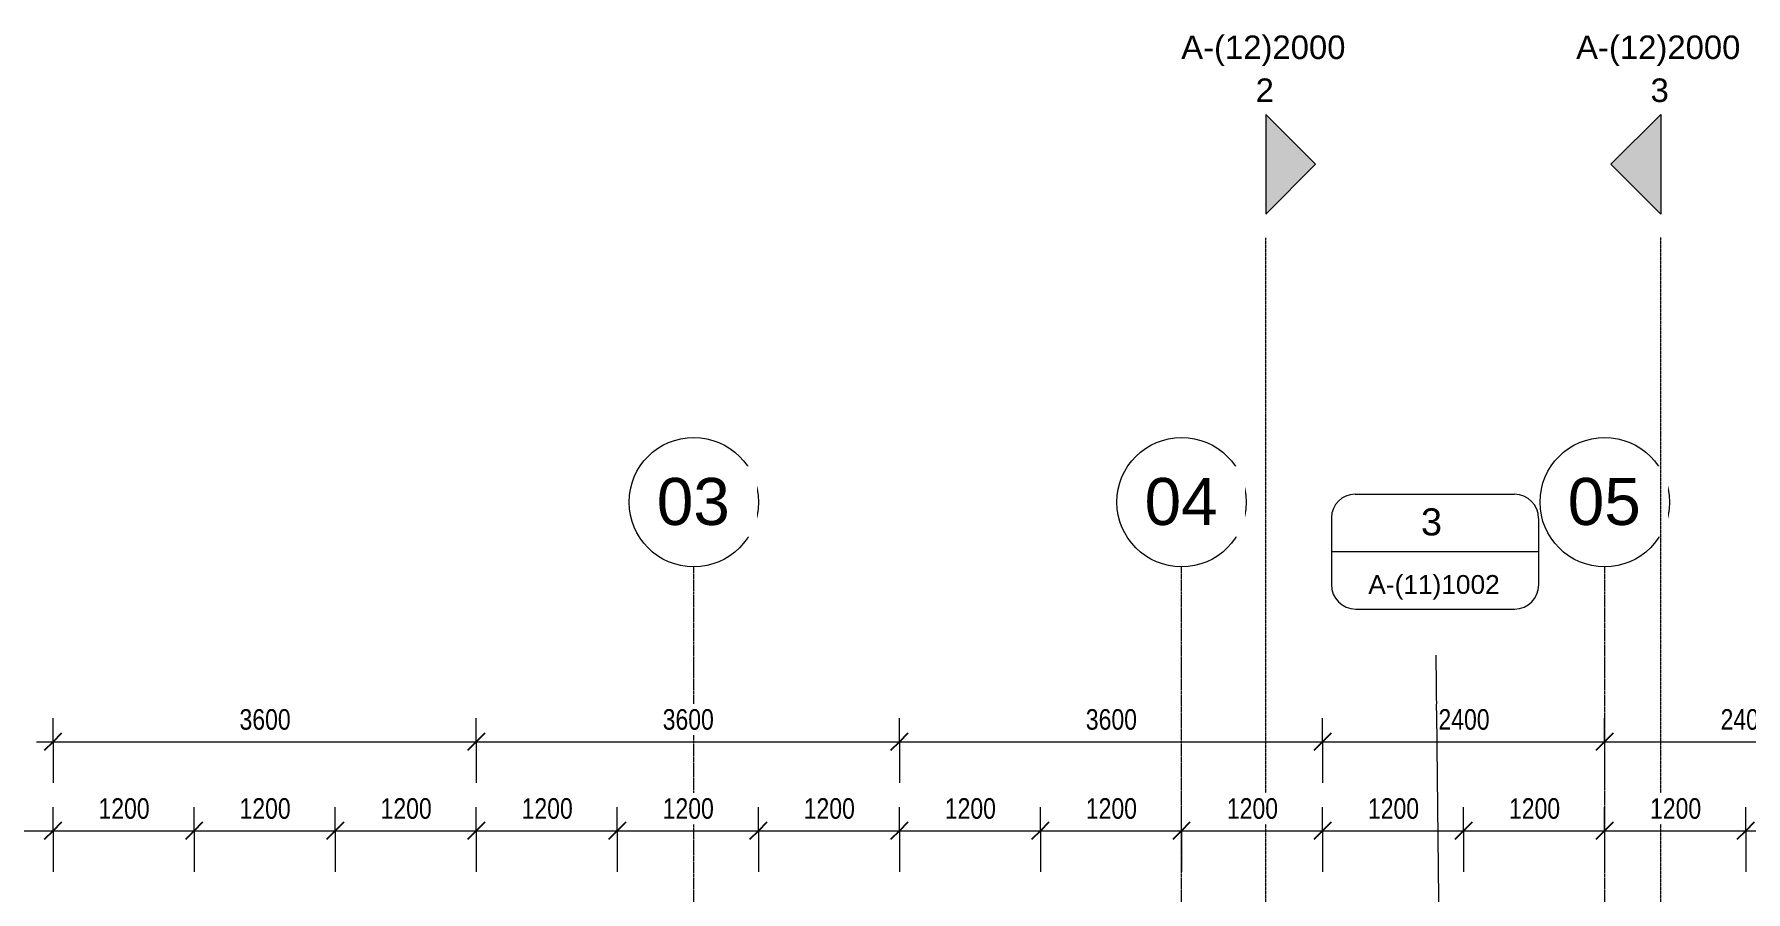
# Model space of a CAD drawing. Header units: millimetres. Extents: x -38576 to 20330, y -28812 to 13605.
# Drawn here: x -22270 to -7709, y 2921 to 10211 of the extents above; entities that cross this region are included whole.
import ezdxf

# ---------------------------------------------------------------- set-up
doc = ezdxf.new("R2010")
doc.units = ezdxf.units.MM
doc.linetypes.add('1000 Dashed', pattern=[2, 1, -1])
doc.linetypes.add('Grid Line', pattern=[22.225, 12.7, -3.175, 3.175, -3.175])
for name, color, linetype, lineweight in [('A-ANNO-DIMS', 211, 'Continuous', 5), ('A-ANNO-DIMS-100', 211, 'Continuous', 5), ('A-ANNO-SYMB', 150, 'Continuous', 5), ('G-ANNO-SYMB', 111, 'Continuous', 5), ('S-GRID', 1, 'Continuous', 5), ('S-GRID-IDEN', 1, 'Continuous', 5)]:
    doc.layers.add(name, color=color, linetype=linetype, lineweight=lineweight)
doc.styles.add('Arial', font='arial.ttf', dxfattribs={"height": 200})
doc.styles.add('Arial_1', font='arial.ttf', dxfattribs={"height": 400})
doc.styles.add('Arial_2', font='arial.ttf', dxfattribs={"width": 0.8, "height": 175})
doc.styles.add('Arial_6', font='arial.ttf', dxfattribs={"height": 230})
doc.styles.add('Arial_7', font='arial.ttf', dxfattribs={"height": 160})
doc.dimstyles.new('SVA_Arc_Length-1_8mm_BLUE', dxfattribs={"dimscale": 304.8, "dimtxt": 178.545395, "dimasz": 0.492126, "dimexe": 0.656168, "dimexo": 0.0625, "dimgap": 0.164042, "dimtad": 1, "dimdec": 0, "dimrnd": 5, "dimzin": 0, "dimdsep": 46, "dimtxsty": 'Arial_2', "dimblk1": 'OBLIQUE', "dimblk2": 'OBLIQUE', "dimsah": 1, "dimcen": 0.09, "dimdle": 0.459318, "dimazin": 0, "dimtfac": 1, "dimtdec": 4, "dimtix": 1, "dimtmove": 0, "dimatfit": 3, "dimfxl": 1.148294, "dimfxlon": 1, "dimtvp": 1, "dimtfill": 1, "dimtolj": 1, "dimtzin": 0, "dimarcsym": 2})

# ---------------------------------------------------------------- blocks, each defined once
blk = doc.blocks.new('Grid - M_Grid Head - Circle-13408-Clerestory - Level')
at = {"layer": 'S-GRID-IDEN'}
blk.add_circle((0, 0), 5.5, dxfattribs=at)
blk = doc.blocks.new('Section - SVA_Section Head - Tri Solid-15386-Clerestory - Level')
at = {"layer": 'G-ANNO-SYMB'}
blk.add_hatch(color=256, dxfattribs=at).paths.add_polyline_path([(-10.48, 0), (-6.24, 4.24), (-1.99, 0)])
for p, q in [((-6.24, 4.24), (-10.48, 0)), ((-1.99, 0), (-6.24, 4.24)), ((-10.48, 0), (-1.99, 0))]:
    blk.add_line(p, q, dxfattribs=at)
blk = doc.blocks.new('DIMBLOCK23-Clerestory - Level')
at = {"layer": 'A-ANNO-DIMS-100'}
for p, q in [((-8909, 3439), (-8909, 3639)), ((-7709, 3439), (-7709, 3639)), ((-9049, 3439), (-7709, 3439)), ((-8909, 3439), (-8909, 3089)), ((-7709, 3439), (-7709, 3089))]:
    blk.add_line(p, q, dxfattribs=at)
at = {"layer": 'A-ANNO-DIMS-100', "lineweight": 25}
for p, q in [((-8909, 3439), (-8834, 3514)), ((-7709, 3439), (-7634, 3514)), ((-8909, 3439), (-8984, 3364)), ((-7709, 3439), (-7784, 3364))]:
    blk.add_line(p, q, dxfattribs=at)
at = {"layer": 'A-ANNO-DIMS-100', "color": 0, "insert": (-8523, 3716), "char_height": 175, "width": 514.21, "attachment_point": 1, "line_spacing_factor": 0.941778, "style": 'Arial_2', "bg_fill": 3, "box_fill_scale": 1.25, "bg_fill_color": 256, "bg_fill_true_color": 13158600, "bg_fill_transparency": 0}
blk.add_mtext('1200', dxfattribs=at)
blk = doc.blocks.new('_Oblique')
at = {"color": 0, "linetype": 'ByBlock', "lineweight": -2}
blk.add_line((-0.5, -0.5), (0.5, 0.5), dxfattribs=at)
blk = doc.blocks.new('DIMBLOCK24-Clerestory - Level')
at = {"layer": 'A-ANNO-DIMS-100'}
for p, q in [((-7709, 3439), (-7709, 3639)), ((-6509, 3439), (-6509, 3639)), ((-7709, 3439), (-6369, 3439)), ((-7709, 3439), (-7709, 3089)), ((-6509, 3439), (-6509, 3089))]:
    blk.add_line(p, q, dxfattribs=at)
at = {"layer": 'A-ANNO-DIMS-100', "lineweight": 25}
for p, q in [((-7709, 3439), (-7634, 3514)), ((-6509, 3439), (-6434, 3514)), ((-7709, 3439), (-7784, 3364)), ((-6509, 3439), (-6584, 3364))]:
    blk.add_line(p, q, dxfattribs=at)
at = {"layer": 'A-ANNO-DIMS-100', "color": 0, "insert": (-7323, 3716), "char_height": 175, "width": 514.21, "attachment_point": 1, "line_spacing_factor": 0.941778, "style": 'Arial_2', "bg_fill": 3, "box_fill_scale": 1.25, "bg_fill_color": 256, "bg_fill_true_color": 13158600, "bg_fill_transparency": 0}
blk.add_mtext('1200', dxfattribs=at)
blk = doc.blocks.new('DIMBLOCK52-Clerestory - Level')
at = {"layer": 'A-ANNO-DIMS-100'}
for p, q in [((-22109, 4196), (-22109, 4396)), ((-18509, 4196), (-18509, 4396)), ((-22249, 4196), (-18509, 4196)), ((-22109, 4196), (-22109, 3846)), ((-18509, 4196), (-18509, 3846))]:
    blk.add_line(p, q, dxfattribs=at)
at = {"layer": 'A-ANNO-DIMS-100', "lineweight": 25}
for p, q in [((-22109, 4196), (-22034, 4271)), ((-18509, 4196), (-18434, 4271)), ((-22109, 4196), (-22184, 4121)), ((-18509, 4196), (-18584, 4121))]:
    blk.add_line(p, q, dxfattribs=at)
at = {"layer": 'A-ANNO-DIMS-100', "color": 0, "insert": (-20523, 4473), "char_height": 175, "width": 514.21, "attachment_point": 1, "line_spacing_factor": 0.941778, "style": 'Arial_2', "bg_fill": 3, "box_fill_scale": 1.25, "bg_fill_color": 256, "bg_fill_true_color": 13158600, "bg_fill_transparency": 0}
blk.add_mtext('3600', dxfattribs=at)
blk = doc.blocks.new('DIMBLOCK53-Clerestory - Level')
at = {"layer": 'A-ANNO-DIMS-100'}
for p, q in [((-18509, 4196), (-18509, 4396)), ((-14909, 4196), (-14909, 4396)), ((-18509, 4196), (-14909, 4196)), ((-18509, 4196), (-18509, 3846)), ((-14909, 4196), (-14909, 3846))]:
    blk.add_line(p, q, dxfattribs=at)
at = {"layer": 'A-ANNO-DIMS-100', "lineweight": 25}
for p, q in [((-18509, 4196), (-18434, 4271)), ((-14909, 4196), (-14834, 4271)), ((-18509, 4196), (-18584, 4121)), ((-14909, 4196), (-14984, 4121))]:
    blk.add_line(p, q, dxfattribs=at)
at = {"layer": 'A-ANNO-DIMS-100', "color": 0, "insert": (-16923, 4473), "char_height": 175, "width": 514.21, "attachment_point": 1, "line_spacing_factor": 0.941778, "style": 'Arial_2', "bg_fill": 3, "box_fill_scale": 1.25, "bg_fill_color": 256, "bg_fill_true_color": 13158600, "bg_fill_transparency": 0}
blk.add_mtext('3600', dxfattribs=at)
blk = doc.blocks.new('DIMBLOCK54-Clerestory - Level')
at = {"layer": 'A-ANNO-DIMS-100'}
for p, q in [((-14909, 4196), (-14909, 4396)), ((-11309, 4196), (-11309, 4396)), ((-14909, 4196), (-11309, 4196)), ((-14909, 4196), (-14909, 3846)), ((-11309, 4196), (-11309, 3846))]:
    blk.add_line(p, q, dxfattribs=at)
at = {"layer": 'A-ANNO-DIMS-100', "lineweight": 25}
for p, q in [((-14909, 4196), (-14834, 4271)), ((-11309, 4196), (-11234, 4271)), ((-14909, 4196), (-14984, 4121)), ((-11309, 4196), (-11384, 4121))]:
    blk.add_line(p, q, dxfattribs=at)
at = {"layer": 'A-ANNO-DIMS-100', "color": 0, "insert": (-13323, 4473), "char_height": 175, "width": 514.21, "attachment_point": 1, "line_spacing_factor": 0.941778, "style": 'Arial_2', "bg_fill": 3, "box_fill_scale": 1.25, "bg_fill_color": 256, "bg_fill_true_color": 13158600, "bg_fill_transparency": 0}
blk.add_mtext('3600', dxfattribs=at)
blk = doc.blocks.new('DIMBLOCK55-Clerestory - Level')
at = {"layer": 'A-ANNO-DIMS-100'}
for p, q in [((-11309, 4196), (-11309, 4396)), ((-8909, 4196), (-8909, 4396)), ((-11309, 4196), (-8909, 4196)), ((-11309, 4196), (-11309, 3846)), ((-8909, 4196), (-8909, 3846))]:
    blk.add_line(p, q, dxfattribs=at)
at = {"layer": 'A-ANNO-DIMS-100', "lineweight": 25}
for p, q in [((-11309, 4196), (-11234, 4271)), ((-8909, 4196), (-8834, 4271)), ((-11309, 4196), (-11384, 4121)), ((-8909, 4196), (-8984, 4121))]:
    blk.add_line(p, q, dxfattribs=at)
at = {"layer": 'A-ANNO-DIMS-100', "color": 0, "insert": (-10323, 4473), "char_height": 175, "width": 514.21, "attachment_point": 1, "line_spacing_factor": 0.941778, "style": 'Arial_2', "bg_fill": 3, "box_fill_scale": 1.25, "bg_fill_color": 256, "bg_fill_true_color": 13158600, "bg_fill_transparency": 0}
blk.add_mtext('2400', dxfattribs=at)
blk = doc.blocks.new('DIMBLOCK56-Clerestory - Level')
at = {"layer": 'A-ANNO-DIMS-100'}
for p, q in [((-8909, 4196), (-8909, 4396)), ((-6509, 4196), (-6509, 4396)), ((-8909, 4196), (-6509, 4196)), ((-8909, 4196), (-8909, 3846)), ((-6509, 4196), (-6509, 3846))]:
    blk.add_line(p, q, dxfattribs=at)
at = {"layer": 'A-ANNO-DIMS-100', "lineweight": 25}
for p, q in [((-8909, 4196), (-8834, 4271)), ((-6509, 4196), (-6434, 4271)), ((-8909, 4196), (-8984, 4121)), ((-6509, 4196), (-6584, 4121))]:
    blk.add_line(p, q, dxfattribs=at)
at = {"layer": 'A-ANNO-DIMS-100', "color": 0, "insert": (-7923, 4473), "char_height": 175, "width": 514.21, "attachment_point": 1, "line_spacing_factor": 0.941778, "style": 'Arial_2', "bg_fill": 3, "box_fill_scale": 1.25, "bg_fill_color": 256, "bg_fill_true_color": 13158600, "bg_fill_transparency": 0}
blk.add_mtext('2400', dxfattribs=at)
blk = doc.blocks.new('DIMBLOCK114-Clerestory - Level')
at = {"layer": 'A-ANNO-DIMS-100'}
for p, q in [((-22109, 3439), (-22109, 3639)), ((-20909, 3439), (-20909, 3639)), ((-22249, 3439), (-20909, 3439)), ((-22109, 3439), (-22109, 3089)), ((-20909, 3439), (-20909, 3089))]:
    blk.add_line(p, q, dxfattribs=at)
at = {"layer": 'A-ANNO-DIMS-100', "lineweight": 25}
for p, q in [((-22109, 3439), (-22034, 3514)), ((-20909, 3439), (-20834, 3514)), ((-22109, 3439), (-22184, 3364)), ((-20909, 3439), (-20984, 3364))]:
    blk.add_line(p, q, dxfattribs=at)
at = {"layer": 'A-ANNO-DIMS-100', "color": 0, "insert": (-21723, 3716), "char_height": 175, "width": 514.21, "attachment_point": 1, "line_spacing_factor": 0.941778, "style": 'Arial_2', "bg_fill": 3, "box_fill_scale": 1.25, "bg_fill_color": 256, "bg_fill_true_color": 13158600, "bg_fill_transparency": 0}
blk.add_mtext('1200', dxfattribs=at)
blk = doc.blocks.new('DIMBLOCK115-Clerestory - Level')
at = {"layer": 'A-ANNO-DIMS-100'}
for p, q in [((-20909, 3439), (-20909, 3639)), ((-19709, 3439), (-19709, 3639)), ((-20909, 3439), (-19709, 3439)), ((-20909, 3439), (-20909, 3089)), ((-19709, 3439), (-19709, 3089))]:
    blk.add_line(p, q, dxfattribs=at)
at = {"layer": 'A-ANNO-DIMS-100', "lineweight": 25}
for p, q in [((-20909, 3439), (-20834, 3514)), ((-19709, 3439), (-19634, 3514)), ((-20909, 3439), (-20984, 3364)), ((-19709, 3439), (-19784, 3364))]:
    blk.add_line(p, q, dxfattribs=at)
at = {"layer": 'A-ANNO-DIMS-100', "color": 0, "insert": (-20523, 3716), "char_height": 175, "width": 514.21, "attachment_point": 1, "line_spacing_factor": 0.941778, "style": 'Arial_2', "bg_fill": 3, "box_fill_scale": 1.25, "bg_fill_color": 256, "bg_fill_true_color": 13158600, "bg_fill_transparency": 0}
blk.add_mtext('1200', dxfattribs=at)
blk = doc.blocks.new('DIMBLOCK116-Clerestory - Level')
at = {"layer": 'A-ANNO-DIMS-100'}
for p, q in [((-19709, 3439), (-19709, 3639)), ((-18509, 3439), (-18509, 3639)), ((-19709, 3439), (-18509, 3439)), ((-19709, 3439), (-19709, 3089)), ((-18509, 3439), (-18509, 3089))]:
    blk.add_line(p, q, dxfattribs=at)
at = {"layer": 'A-ANNO-DIMS-100', "lineweight": 25}
for p, q in [((-19709, 3439), (-19634, 3514)), ((-18509, 3439), (-18434, 3514)), ((-19709, 3439), (-19784, 3364)), ((-18509, 3439), (-18584, 3364))]:
    blk.add_line(p, q, dxfattribs=at)
at = {"layer": 'A-ANNO-DIMS-100', "color": 0, "insert": (-19323, 3716), "char_height": 175, "width": 514.21, "attachment_point": 1, "line_spacing_factor": 0.941778, "style": 'Arial_2', "bg_fill": 3, "box_fill_scale": 1.25, "bg_fill_color": 256, "bg_fill_true_color": 13158600, "bg_fill_transparency": 0}
blk.add_mtext('1200', dxfattribs=at)
blk = doc.blocks.new('DIMBLOCK117-Clerestory - Level')
at = {"layer": 'A-ANNO-DIMS-100'}
for p, q in [((-18509, 3439), (-18509, 3639)), ((-17309, 3439), (-17309, 3639)), ((-18509, 3439), (-17309, 3439)), ((-18509, 3439), (-18509, 3089)), ((-17309, 3439), (-17309, 3089))]:
    blk.add_line(p, q, dxfattribs=at)
at = {"layer": 'A-ANNO-DIMS-100', "lineweight": 25}
for p, q in [((-18509, 3439), (-18434, 3514)), ((-17309, 3439), (-17234, 3514)), ((-18509, 3439), (-18584, 3364)), ((-17309, 3439), (-17384, 3364))]:
    blk.add_line(p, q, dxfattribs=at)
at = {"layer": 'A-ANNO-DIMS-100', "color": 0, "insert": (-18123, 3716), "char_height": 175, "width": 514.21, "attachment_point": 1, "line_spacing_factor": 0.941778, "style": 'Arial_2', "bg_fill": 3, "box_fill_scale": 1.25, "bg_fill_color": 256, "bg_fill_true_color": 13158600, "bg_fill_transparency": 0}
blk.add_mtext('1200', dxfattribs=at)
blk = doc.blocks.new('DIMBLOCK118-Clerestory - Level')
at = {"layer": 'A-ANNO-DIMS-100'}
for p, q in [((-17309, 3439), (-17309, 3639)), ((-16109, 3439), (-16109, 3639)), ((-17309, 3439), (-16109, 3439)), ((-17309, 3439), (-17309, 3089)), ((-16109, 3439), (-16109, 3089))]:
    blk.add_line(p, q, dxfattribs=at)
at = {"layer": 'A-ANNO-DIMS-100', "lineweight": 25}
for p, q in [((-17309, 3439), (-17234, 3514)), ((-16109, 3439), (-16034, 3514)), ((-17309, 3439), (-17384, 3364)), ((-16109, 3439), (-16184, 3364))]:
    blk.add_line(p, q, dxfattribs=at)
at = {"layer": 'A-ANNO-DIMS-100', "color": 0, "insert": (-16923, 3716), "char_height": 175, "width": 514.21, "attachment_point": 1, "line_spacing_factor": 0.941778, "style": 'Arial_2', "bg_fill": 3, "box_fill_scale": 1.25, "bg_fill_color": 256, "bg_fill_true_color": 13158600, "bg_fill_transparency": 0}
blk.add_mtext('1200', dxfattribs=at)
blk = doc.blocks.new('DIMBLOCK119-Clerestory - Level')
at = {"layer": 'A-ANNO-DIMS-100'}
for p, q in [((-16109, 3439), (-16109, 3639)), ((-14909, 3439), (-14909, 3639)), ((-16109, 3439), (-14909, 3439)), ((-16109, 3439), (-16109, 3089)), ((-14909, 3439), (-14909, 3089))]:
    blk.add_line(p, q, dxfattribs=at)
at = {"layer": 'A-ANNO-DIMS-100', "lineweight": 25}
for p, q in [((-16109, 3439), (-16034, 3514)), ((-14909, 3439), (-14834, 3514)), ((-16109, 3439), (-16184, 3364)), ((-14909, 3439), (-14984, 3364))]:
    blk.add_line(p, q, dxfattribs=at)
at = {"layer": 'A-ANNO-DIMS-100', "color": 0, "insert": (-15723, 3716), "char_height": 175, "width": 514.21, "attachment_point": 1, "line_spacing_factor": 0.941778, "style": 'Arial_2', "bg_fill": 3, "box_fill_scale": 1.25, "bg_fill_color": 256, "bg_fill_true_color": 13158600, "bg_fill_transparency": 0}
blk.add_mtext('1200', dxfattribs=at)
blk = doc.blocks.new('DIMBLOCK120-Clerestory - Level')
at = {"layer": 'A-ANNO-DIMS-100'}
for p, q in [((-14909, 3439), (-14909, 3639)), ((-13709, 3439), (-13709, 3639)), ((-14909, 3439), (-13709, 3439)), ((-14909, 3439), (-14909, 3089)), ((-13709, 3439), (-13709, 3089))]:
    blk.add_line(p, q, dxfattribs=at)
at = {"layer": 'A-ANNO-DIMS-100', "lineweight": 25}
for p, q in [((-14909, 3439), (-14834, 3514)), ((-13709, 3439), (-13634, 3514)), ((-14909, 3439), (-14984, 3364)), ((-13709, 3439), (-13784, 3364))]:
    blk.add_line(p, q, dxfattribs=at)
at = {"layer": 'A-ANNO-DIMS-100', "color": 0, "insert": (-14523, 3716), "char_height": 175, "width": 514.21, "attachment_point": 1, "line_spacing_factor": 0.941778, "style": 'Arial_2', "bg_fill": 3, "box_fill_scale": 1.25, "bg_fill_color": 256, "bg_fill_true_color": 13158600, "bg_fill_transparency": 0}
blk.add_mtext('1200', dxfattribs=at)
blk = doc.blocks.new('DIMBLOCK121-Clerestory - Level')
at = {"layer": 'A-ANNO-DIMS-100'}
for p, q in [((-13709, 3439), (-13709, 3639)), ((-12509, 3439), (-12509, 3639)), ((-13709, 3439), (-12509, 3439)), ((-13709, 3439), (-13709, 3089)), ((-12509, 3439), (-12509, 3089))]:
    blk.add_line(p, q, dxfattribs=at)
at = {"layer": 'A-ANNO-DIMS-100', "lineweight": 25}
for p, q in [((-13709, 3439), (-13634, 3514)), ((-12509, 3439), (-12434, 3514)), ((-13709, 3439), (-13784, 3364)), ((-12509, 3439), (-12584, 3364))]:
    blk.add_line(p, q, dxfattribs=at)
at = {"layer": 'A-ANNO-DIMS-100', "color": 0, "insert": (-13323, 3716), "char_height": 175, "width": 514.21, "attachment_point": 1, "line_spacing_factor": 0.941778, "style": 'Arial_2', "bg_fill": 3, "box_fill_scale": 1.25, "bg_fill_color": 256, "bg_fill_true_color": 13158600, "bg_fill_transparency": 0}
blk.add_mtext('1200', dxfattribs=at)
blk = doc.blocks.new('DIMBLOCK122-Clerestory - Level')
at = {"layer": 'A-ANNO-DIMS-100'}
for p, q in [((-12509, 3439), (-12509, 3639)), ((-11309, 3439), (-11309, 3639)), ((-12509, 3439), (-11309, 3439)), ((-12509, 3439), (-12509, 3089)), ((-11309, 3439), (-11309, 3089))]:
    blk.add_line(p, q, dxfattribs=at)
at = {"layer": 'A-ANNO-DIMS-100', "lineweight": 25}
for p, q in [((-12509, 3439), (-12434, 3514)), ((-11309, 3439), (-11234, 3514)), ((-12509, 3439), (-12584, 3364)), ((-11309, 3439), (-11384, 3364))]:
    blk.add_line(p, q, dxfattribs=at)
at = {"layer": 'A-ANNO-DIMS-100', "color": 0, "insert": (-12123, 3716), "char_height": 175, "width": 514.21, "attachment_point": 1, "line_spacing_factor": 0.941778, "style": 'Arial_2', "bg_fill": 3, "box_fill_scale": 1.25, "bg_fill_color": 256, "bg_fill_true_color": 13158600, "bg_fill_transparency": 0}
blk.add_mtext('1200', dxfattribs=at)
blk = doc.blocks.new('DIMBLOCK123-Clerestory - Level')
at = {"layer": 'A-ANNO-DIMS-100'}
for p, q in [((-11309, 3439), (-11309, 3639)), ((-10109, 3439), (-10109, 3639)), ((-11309, 3439), (-10109, 3439)), ((-11309, 3439), (-11309, 3089)), ((-10109, 3439), (-10109, 3089))]:
    blk.add_line(p, q, dxfattribs=at)
at = {"layer": 'A-ANNO-DIMS-100', "lineweight": 25}
for p, q in [((-11309, 3439), (-11234, 3514)), ((-10109, 3439), (-10034, 3514)), ((-11309, 3439), (-11384, 3364)), ((-10109, 3439), (-10184, 3364))]:
    blk.add_line(p, q, dxfattribs=at)
at = {"layer": 'A-ANNO-DIMS-100', "color": 0, "insert": (-10923, 3716), "char_height": 175, "width": 514.21, "attachment_point": 1, "line_spacing_factor": 0.941778, "style": 'Arial_2', "bg_fill": 3, "box_fill_scale": 1.25, "bg_fill_color": 256, "bg_fill_true_color": 13158600, "bg_fill_transparency": 0}
blk.add_mtext('1200', dxfattribs=at)
blk = doc.blocks.new('DIMBLOCK124-Clerestory - Level')
at = {"layer": 'A-ANNO-DIMS-100'}
for p, q in [((-10109, 3439), (-10109, 3639)), ((-8909, 3439), (-8909, 3639)), ((-10109, 3439), (-8769, 3439)), ((-10109, 3439), (-10109, 3089)), ((-8909, 3439), (-8909, 3089))]:
    blk.add_line(p, q, dxfattribs=at)
at = {"layer": 'A-ANNO-DIMS-100', "lineweight": 25}
for p, q in [((-10109, 3439), (-10034, 3514)), ((-8909, 3439), (-8834, 3514)), ((-10109, 3439), (-10184, 3364)), ((-8909, 3439), (-8984, 3364))]:
    blk.add_line(p, q, dxfattribs=at)
at = {"layer": 'A-ANNO-DIMS-100', "color": 0, "insert": (-9723, 3716), "char_height": 175, "width": 514.21, "attachment_point": 1, "line_spacing_factor": 0.941778, "style": 'Arial_2', "bg_fill": 3, "box_fill_scale": 1.25, "bg_fill_color": 256, "bg_fill_true_color": 13158600, "bg_fill_transparency": 0}
blk.add_mtext('1200', dxfattribs=at)
blk = doc.blocks.new('DIMBLOCK148-Clerestory - Level')
at = {"layer": 'A-ANNO-DIMS-100'}
for p, q in [((-22926, 3439), (-22926, 3639)), ((-22109, 3439), (-22109, 3639)), ((-23066, 3439), (-21969, 3439)), ((-22926, 3439), (-22926, 3089)), ((-22109, 3439), (-22109, 3089))]:
    blk.add_line(p, q, dxfattribs=at)
at = {"layer": 'A-ANNO-DIMS-100', "lineweight": 25}
for p, q in [((-22926, 3439), (-22851, 3514)), ((-22109, 3439), (-22034, 3514)), ((-22926, 3439), (-23001, 3364)), ((-22109, 3439), (-22184, 3364))]:
    blk.add_line(p, q, dxfattribs=at)
at = {"layer": 'A-ANNO-DIMS-100', "color": 0, "insert": (-22678, 3716), "char_height": 175, "width": 385.66, "attachment_point": 1, "line_spacing_factor": 0.941778, "style": 'Arial_2', "bg_fill": 3, "box_fill_scale": 1.25, "bg_fill_color": 256, "bg_fill_true_color": 13158600, "bg_fill_transparency": 0}
blk.add_mtext('815', dxfattribs=at)
blk = doc.blocks.new('Floor Plan - callout-18859-Clerestory - Level')
at = {"layer": 'A-ANNO-SYMB'}
for p, q in [((-6.81, 4.87), (6.76, 4.87)), ((-8.81, 2.88), (-8.81, -2.81)), ((8.81, 2.82), (8.81, -2.83)), ((-8.81, 0), (8.81, 0)), ((-6.75, -4.88), (6.77, -4.88))]:
    blk.add_line(p, q, dxfattribs=at)
for centre, radius, start, end in [((-6.81, 2.88), 2, 90, 180), ((6.76, 2.82), 2.05, 0, 90), ((-6.75, -2.81), 2.07, 180, 270), ((6.77, -2.83), 2.05, 270, 0)]:
    blk.add_arc(centre, radius, start, end, dxfattribs=at)

msp = doc.modelspace()

# ---------------------------------------------------------------- linework, layer by layer
at = {"layer": 'G-ANNO-SYMB', "linetype": '1000 Dashed'}
msp.add_line((-11792, -25630.1), (-11792, 8481.5), dxfattribs=at)
at = {"layer": 'S-GRID', "linetype": 'Grid Line'}
for p, q in [((-16658.6, -26129), (-16658.6, 5683)), ((-12508.6, -26129), (-12508.6, 5683)), ((-8908.6, -26129), (-8908.6, 5683))]:
    msp.add_line(p, q, dxfattribs=at)

# ---------------------------------------------------------------- block references
at = {"layer": 'A-ANNO-SYMB', "xscale": 99.99999999999993, "yscale": 99.99999999999993, "zscale": 99.99999999999993}
msp.add_blockref('Floor Plan - callout-18859-Clerestory - Level', (-10351.8, 5812.4), dxfattribs=at)
at = {"layer": 'G-ANNO-SYMB', "xscale": 99.99999999999993, "yscale": 99.99999999999993, "zscale": 99.99999999999993, "rotation": 269.9999999999995}
msp.add_blockref('Section - SVA_Section Head - Tri Solid-15386-Clerestory - Level', (-11792, 8481.5), dxfattribs=at)
at = {"layer": 'G-ANNO-SYMB', "extrusion": (0, 0, -1), "xscale": 99.99999999999993, "yscale": 99.99999999999993, "zscale": 99.99999999999993, "rotation": 270.0000000000002}
msp.add_blockref('Section - SVA_Section Head - Tri Solid-15386-Clerestory - Level', (8432.2, 8481.5), dxfattribs=at)
at = {"layer": 'S-GRID-IDEN', "xscale": 99.99999999999993, "yscale": 99.99999999999993, "zscale": 99.99999999999993}
for p in [(-16658.6, 6233), (-12508.6, 6233), (-8908.6, 6233)]:
    msp.add_blockref('Grid - M_Grid Head - Circle-13408-Clerestory - Level', p, dxfattribs=at)

# ---------------------------------------------------------------- texts
at = {"layer": 'A-ANNO-SYMB', "attachment_point": 1}
for s, insert, char_height, width, style in [('3', (-10471.6, 6180), 230, 216.456, 'Arial_6'), ('A-(11)1002', (-10919.7, 5612.9), 160, 1386.919, 'Arial_7')]:
    msp.add_mtext(s, dxfattribs=dict(at, insert=insert, char_height=char_height, width=width, style=style))
at = {"layer": 'G-ANNO-SYMB', "char_height": 200, "attachment_point": 1, "style": 'Arial'}
for s, insert, width in [('A-(12)2000', (-12511.7, 10200), 1723.628), ('A-(12)2000', (-9151.9, 10200), 1723.628), ('2', (-11878.4, 9834.7), 192.405), ('3', (-8518.6, 9834.7), 192.405)]:
    msp.add_mtext(s, dxfattribs=dict(at, insert=insert, width=width))

# ---------------------------------------------------------------- dimensions: what is measured, and where the dimension line sits
at = {"layer": 'A-ANNO-DIMS'}
for base, p1, p2, override, picture, middle in [((-18508.6, 4195.5), (-22108.6, 3845.5), (-18508.6, 3845.5), {"dimpost": '<>', "dimfxl": 3600}, 'DIMBLOCK52-Clerestory - Level', (-20308.6, 4334.9)), ((-20908.6, 3438.6), (-22108.6, 3088.6), (-20908.6, 3088.6), {"dimpost": '<>', "dimfxl": 1200}, 'DIMBLOCK114-Clerestory - Level', (-21508.6, 3577.9))]:
    dim = msp.add_linear_dim(base=base, p1=p1, p2=p2, dimstyle='SVA_Arc_Length-1_8mm_BLUE', override=override, dxfattribs=at)
    dim.commit()
    dim.dimension.update_dxf_attribs({"geometry": picture, "text_midpoint": middle})

# ---------------------------------------------------------------- next in the draw order: texts
at = {"layer": 'S-GRID-IDEN', "char_height": 400, "width": 753.586, "attachment_point": 1, "style": 'Arial_1', "bg_fill": 3, "box_fill_scale": 1.25, "bg_fill_color": 256, "bg_fill_true_color": 13158600, "bg_fill_transparency": 0}
for s, insert in [('03', (-16973.2, 6438.6)), ('04', (-12823.2, 6438.6)), ('05', (-9223.2, 6438.6))]:
    msp.add_mtext(s, dxfattribs=dict(at, insert=insert))

# ---------------------------------------------------------------- next in the draw order: dimensions: what is measured, and where the dimension line sits
at = {"layer": 'A-ANNO-DIMS'}
for base, p1, p2, override, picture, middle in [((-14908.6, 4195.5), (-18508.6, 3845.5), (-14908.6, 3845.5), {"dimpost": '<>', "dimfxl": 3600}, 'DIMBLOCK53-Clerestory - Level', (-16708.6, 4334.9)), ((-19708.6, 3438.6), (-20908.6, 3088.6), (-19708.6, 3088.6), {"dimpost": '<>', "dimfxl": 1200}, 'DIMBLOCK115-Clerestory - Level', (-20308.6, 3577.9))]:
    dim = msp.add_linear_dim(base=base, p1=p1, p2=p2, dimstyle='SVA_Arc_Length-1_8mm_BLUE', override=override, dxfattribs=at)
    dim.commit()
    dim.dimension.update_dxf_attribs({"geometry": picture, "text_midpoint": middle})
dim = msp.add_linear_dim(base=(-22108.6, 3438.6), p1=(-22925.6, 3088.6), p2=(-22108.6, 3088.6), angle=0, dimstyle='SVA_Arc_Length-1_8mm_BLUE', override={"dimpost": '<>', "dimfxl": 817}, dxfattribs=at)
dim.commit()
dim.dimension.update_dxf_attribs({"geometry": 'DIMBLOCK148-Clerestory - Level', "text_midpoint": (-22517.1, 3577.9)})

# ---------------------------------------------------------------- next in the draw order: linework, layer by layer
at = {"layer": 'G-ANNO-SYMB', "linetype": '1000 Dashed'}
msp.add_line((-8432.2, -14401.3), (-8432.2, 8481.5), dxfattribs=at)

# ---------------------------------------------------------------- next in the draw order: dimensions: what is measured, and where the dimension line sits
at = {"layer": 'A-ANNO-DIMS'}
for base, p1, p2, override, picture, middle in [((-11308.6, 4195.5), (-14908.6, 3845.5), (-11308.6, 3845.5), {"dimpost": '<>', "dimfxl": 3600}, 'DIMBLOCK54-Clerestory - Level', (-13108.6, 4334.9)), ((-18508.6, 3438.6), (-19708.6, 3088.6), (-18508.6, 3088.6), {"dimpost": '<>', "dimfxl": 1200}, 'DIMBLOCK116-Clerestory - Level', (-19108.6, 3577.9))]:
    dim = msp.add_linear_dim(base=base, p1=p1, p2=p2, dimstyle='SVA_Arc_Length-1_8mm_BLUE', override=override, dxfattribs=at)
    dim.commit()
    dim.dimension.update_dxf_attribs({"geometry": picture, "text_midpoint": middle})

# ---------------------------------------------------------------- next in the draw order: dimensions: what is measured, and where the dimension line sits
for base, p1, p2, override, picture, middle in [((-8908.6, 4195.5), (-11308.6, 3845.5), (-8908.6, 3845.5), {"dimpost": '<>', "dimfxl": 2400}, 'DIMBLOCK55-Clerestory - Level', (-10108.6, 4334.9)), ((-7708.6, 3438.6), (-8908.6, 3088.6), (-7708.6, 3088.6), {"dimpost": '<>', "dimfxl": 1200}, 'DIMBLOCK23-Clerestory - Level', (-8308.6, 3577.9))]:
    dim = msp.add_linear_dim(base=base, p1=p1, p2=p2, dimstyle='SVA_Arc_Length-1_8mm_BLUE', override=override, dxfattribs=at)
    dim.commit()
    dim.dimension.update_dxf_attribs({"geometry": picture, "text_midpoint": middle})
dim = msp.add_linear_dim(base=(-17308.6, 3438.6), p1=(-18508.6, 3088.6), p2=(-17308.6, 3088.6), angle=0, dimstyle='SVA_Arc_Length-1_8mm_BLUE', override={"dimpost": '<>', "dimfxl": 1200}, dxfattribs=at)
dim.commit()
dim.dimension.update_dxf_attribs({"geometry": 'DIMBLOCK117-Clerestory - Level', "text_midpoint": (-17908.6, 3577.9)})

# ---------------------------------------------------------------- next in the draw order: dimensions: what is measured, and where the dimension line sits
for base, p1, p2, override, picture, middle in [((-6508.6, 4195.5), (-8908.6, 3845.5), (-6508.6, 3845.5), {"dimpost": '<>', "dimfxl": 2400}, 'DIMBLOCK56-Clerestory - Level', (-7708.6, 4334.9)), ((-16108.6, 3438.6), (-17308.6, 3088.6), (-16108.6, 3088.6), {"dimpost": '<>', "dimfxl": 1200}, 'DIMBLOCK118-Clerestory - Level', (-16708.6, 3577.9)), ((-6508.6, 3438.6), (-7708.6, 3088.6), (-6508.6, 3088.6), {"dimpost": '<>', "dimfxl": 1200}, 'DIMBLOCK24-Clerestory - Level', (-7108.6, 3577.9))]:
    dim = msp.add_linear_dim(base=base, p1=p1, p2=p2, dimstyle='SVA_Arc_Length-1_8mm_BLUE', override=override, dxfattribs=at)
    dim.commit()
    dim.dimension.update_dxf_attribs({"geometry": picture, "text_midpoint": middle})

# ---------------------------------------------------------------- next in the draw order: dimensions: what is measured, and where the dimension line sits
dim = msp.add_linear_dim(base=(-14908.6, 3438.6), p1=(-16108.6, 3088.6), p2=(-14908.6, 3088.6), dimstyle='SVA_Arc_Length-1_8mm_BLUE', override={"dimpost": '<>', "dimfxl": 1200}, dxfattribs=at)
dim.commit()
dim.dimension.update_dxf_attribs({"geometry": 'DIMBLOCK119-Clerestory - Level', "text_midpoint": (-15508.6, 3577.9)})

# ---------------------------------------------------------------- next in the draw order: dimensions: what is measured, and where the dimension line sits
dim = msp.add_linear_dim(base=(-13708.6, 3438.6), p1=(-14908.6, 3088.6), p2=(-13708.6, 3088.6), dimstyle='SVA_Arc_Length-1_8mm_BLUE', override={"dimpost": '<>', "dimfxl": 1200}, dxfattribs=at)
dim.commit()
dim.dimension.update_dxf_attribs({"geometry": 'DIMBLOCK120-Clerestory - Level', "text_midpoint": (-14308.6, 3577.9)})

# ---------------------------------------------------------------- next in the draw order: dimensions: what is measured, and where the dimension line sits
dim = msp.add_linear_dim(base=(-12508.6, 3438.6), p1=(-13708.6, 3088.6), p2=(-12508.6, 3088.6), dimstyle='SVA_Arc_Length-1_8mm_BLUE', override={"dimpost": '<>', "dimfxl": 1200}, dxfattribs=at)
dim.commit()
dim.dimension.update_dxf_attribs({"geometry": 'DIMBLOCK121-Clerestory - Level', "text_midpoint": (-13108.6, 3577.9)})

# ---------------------------------------------------------------- next in the draw order: dimensions: what is measured, and where the dimension line sits
dim = msp.add_linear_dim(base=(-11308.6, 3438.6), p1=(-12508.6, 3088.6), p2=(-11308.6, 3088.6), dimstyle='SVA_Arc_Length-1_8mm_BLUE', override={"dimpost": '<>', "dimfxl": 1200}, dxfattribs=at)
dim.commit()
dim.dimension.update_dxf_attribs({"geometry": 'DIMBLOCK122-Clerestory - Level', "text_midpoint": (-11908.6, 3577.9)})

# ---------------------------------------------------------------- next in the draw order: dimensions: what is measured, and where the dimension line sits
dim = msp.add_linear_dim(base=(-10108.6, 3438.6), p1=(-11308.6, 3088.6), p2=(-10108.6, 3088.6), dimstyle='SVA_Arc_Length-1_8mm_BLUE', override={"dimpost": '<>', "dimfxl": 1200}, dxfattribs=at)
dim.commit()
dim.dimension.update_dxf_attribs({"geometry": 'DIMBLOCK123-Clerestory - Level', "text_midpoint": (-10708.6, 3577.9)})

# ---------------------------------------------------------------- next in the draw order: linework, layer by layer
at = {"layer": 'A-ANNO-SYMB'}
msp.add_line((-10302.1, 1069.9), (-10342.6, 4931.2), dxfattribs=at)

# ---------------------------------------------------------------- next in the draw order: dimensions: what is measured, and where the dimension line sits
at = {"layer": 'A-ANNO-DIMS'}
dim = msp.add_linear_dim(base=(-8908.6, 3438.6), p1=(-10108.6, 3088.6), p2=(-8908.6, 3088.6), dimstyle='SVA_Arc_Length-1_8mm_BLUE', override={"dimpost": '<>', "dimfxl": 1200}, dxfattribs=at)
dim.commit()
dim.dimension.update_dxf_attribs({"geometry": 'DIMBLOCK124-Clerestory - Level', "text_midpoint": (-9508.6, 3577.9)})

doc.saveas('drawing.dxf')
